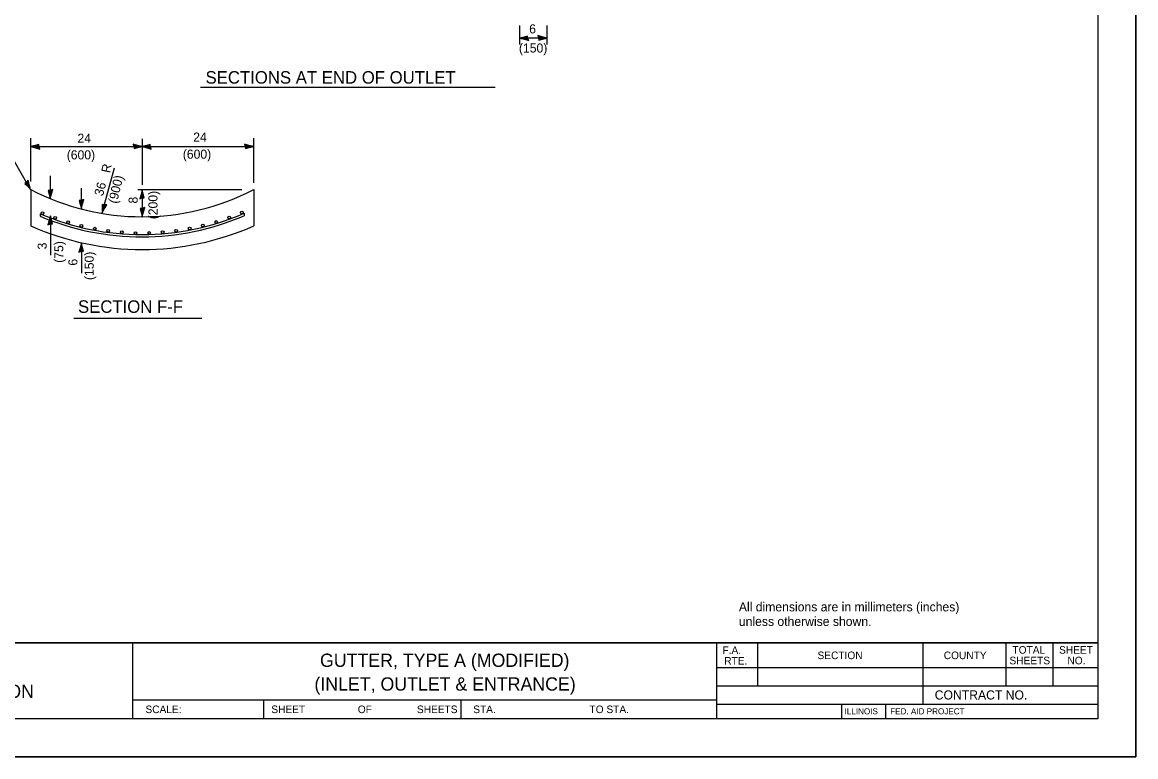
# Model space of a CAD drawing. Extents: x 1901644 to 1903004, y 132483 to 132923.
# Drawn here: x 1902710.1 to 1903003.7, y 132483.2 to 132676.9 of the extents above; entities that cross this region are included whole.
import ezdxf

# ---------------------------------------------------------------- set-up
doc = ezdxf.new("R2010")
doc.units = 0
for name, color, linetype in [('Design_PR_EOP', 7, 'Continuous'), ('Design_PR_Roadway Dimensions', 7, 'Continuous'), ('Drainage_EX_Plan and Profile Notes', 7, 'Continuous'), ('Level 48', 7, 'Continuous'), ('Sheets_50 Reference Boundary', 7, 'Continuous'), ('Sheets_General Details', 7, 'Continuous'), ('Sheets_Printer Plotting Border', 7, 'Continuous')]:
    doc.layers.add(name, color=color, linetype=linetype)

# ---------------------------------------------------------------- blocks, each defined once
blk = doc.blocks.new('CTH')
at = {"layer": 'Drainage_EX_Plan and Profile Notes'}
blk.add_lwpolyline([(-1.836, 0.047), (-1.774, -0.444), (-0.999, -0.231), (0, 0), (-1.066, 0.262), (-2, 0.556), (-1.836, 0.047), (-1.754, -0.277), (-0.672, 0.002), (-1.855, 0.375), (-1.68, -0.044), (-1.182, 0.014), (-1.661, 0.145)], dxfattribs=at)

msp = doc.modelspace()

# ---------------------------------------------------------------- linework, layer by layer
at = {"layer": 'Design_PR_EOP'}
for p, q in [((1902712.35, 132632.82), (1902712.35, 132623.22)), ((1902771.15, 132632.82), (1902771.15, 132623.22)), ((1902714.83, 132626.41), (1902714.83, 132625.76)), ((1902768.63, 132626.54), (1902768.63, 132625.88))]:
    msp.add_line(p, q, dxfattribs=at)
for centre in [(1902715.45, 132626.59), (1902718.81, 132625.3), (1902764.65, 132625.4), (1902768, 132626.72), (1902722.23, 132624.17), (1902725.7, 132623.22), (1902729.22, 132622.47), (1902754.26, 132622.52), (1902757.76, 132623.28), (1902761.25, 132624.23), (1902732.78, 132621.89), (1902736.36, 132621.52), (1902739.95, 132621.32), (1902743.55, 132621.33), (1902747.14, 132621.52), (1902750.72, 132621.89)]:
    msp.add_circle(centre, 0.36, dxfattribs=at)
for centre, radius, start, end in [((1902741.75, 132689.24), 63.63, 242.4784, 297.5216), ((1902741.58, 132688.87), 67.95, 246.8132, 293.4568), ((1902741.58, 132688.87), 68.55, 247.0278, 293.2393), ((1902741.75, 132689.24), 72.27, 245.9973, 294.0027)]:
    msp.add_arc(centre, radius, start, end, dxfattribs=at)
at = {"layer": 'Design_PR_Roadway Dimensions'}
for p, q in [((1902841.25, 132676.03), (1902841.25, 132671.01)), ((1902848.45, 132676.03), (1902848.45, 132671.01)), ((1902848.45, 132672.72), (1902841.25, 132672.72)), ((1902712.35, 132634.95), (1902712.35, 132646.34)), ((1902741.75, 132646.16), (1902741.75, 132634.07)), ((1902771.15, 132634.59), (1902771.15, 132646.34)), ((1902712.35, 132644.12), (1902741.75, 132644.12)), ((1902741.75, 132644.12), (1902771.15, 132644.12)), ((1902712.29, 132632.82), (1902708.11, 132640.17)), ((1902731.18, 132626.62), (1902734.4, 132638.52)), ((1902717.54, 132630.41), (1902717.54, 132636.38)), ((1902725.7, 132627.77), (1902725.7, 132633.11)), ((1902740.56, 132632.82), (1902767.99, 132632.82)), ((1902741.75, 132632.82), (1902741.75, 132625.62)), ((1902717.54, 132625.77), (1902717.54, 132615.44)), ((1902725.7, 132618.64), (1902725.7, 132610.77))]:
    msp.add_line(p, q, dxfattribs=at)
for points in [[(1902843.47, 132672.67), (1902843.39, 132673.26), (1902842.46, 132673), (1902841.26, 132672.72), (1902842.54, 132672.41), (1902843.66, 132672.06), (1902843.47, 132672.67), (1902843.37, 132673.06), (1902842.07, 132672.72), (1902843.49, 132672.27), (1902843.28, 132672.78), (1902842.68, 132672.71), (1902843.26, 132672.55)], [(1902846.27, 132672.78), (1902846.34, 132672.19), (1902847.27, 132672.45), (1902848.47, 132672.72), (1902847.19, 132673.04), (1902846.07, 132673.39), (1902846.27, 132672.78), (1902846.37, 132672.39), (1902847.67, 132672.73), (1902846.25, 132673.17), (1902846.46, 132672.67), (1902847.05, 132672.74), (1902846.48, 132672.9)], [(1902714.55, 132644.06), (1902714.48, 132644.65), (1902713.55, 132644.39), (1902712.35, 132644.12), (1902713.63, 132643.8), (1902714.75, 132643.45), (1902714.55, 132644.06), (1902714.45, 132644.45), (1902713.16, 132644.12), (1902714.58, 132643.67), (1902714.37, 132644.17), (1902713.77, 132644.1), (1902714.34, 132643.94)], [(1902739.55, 132644.17), (1902739.62, 132643.58), (1902740.55, 132643.84), (1902741.75, 132644.12), (1902740.47, 132644.43), (1902739.35, 132644.78), (1902739.55, 132644.17), (1902739.65, 132643.79), (1902740.94, 132644.12), (1902739.52, 132644.57), (1902739.73, 132644.06), (1902740.33, 132644.13), (1902739.76, 132644.29)], [(1902743.95, 132644.06), (1902743.88, 132644.65), (1902742.95, 132644.39), (1902741.75, 132644.12), (1902743.03, 132643.8), (1902744.15, 132643.45), (1902743.95, 132644.06), (1902743.85, 132644.45), (1902742.56, 132644.12), (1902743.98, 132643.67), (1902743.77, 132644.17), (1902743.17, 132644.1), (1902743.74, 132643.94)], [(1902768.95, 132644.17), (1902769.02, 132643.58), (1902769.95, 132643.84), (1902771.15, 132644.12), (1902769.87, 132644.43), (1902768.75, 132644.78), (1902768.95, 132644.17), (1902769.05, 132643.79), (1902770.34, 132644.12), (1902768.92, 132644.57), (1902769.13, 132644.06), (1902769.73, 132644.13), (1902769.16, 132644.29)], [(1902717.55, 132632.59), (1902716.97, 132632.52), (1902717.22, 132631.59), (1902717.5, 132630.39), (1902717.81, 132631.67), (1902718.17, 132632.79), (1902717.55, 132632.59), (1902717.17, 132632.5), (1902717.5, 132631.2), (1902717.95, 132632.62), (1902717.45, 132632.41), (1902717.51, 132631.81), (1902717.67, 132632.38)], [(1902741.69, 132630.56), (1902742.28, 132630.63), (1902742.03, 132631.56), (1902741.75, 132632.76), (1902741.44, 132631.48), (1902741.08, 132630.36), (1902741.69, 132630.56), (1902742.08, 132630.65), (1902741.75, 132631.95), (1902741.3, 132630.53), (1902741.8, 132630.74), (1902741.73, 132631.34), (1902741.58, 132630.77)], [(1902725.75, 132629.97), (1902725.16, 132629.89), (1902725.42, 132628.96), (1902725.7, 132627.77), (1902726.01, 132629.04), (1902726.36, 132630.17), (1902725.75, 132629.97), (1902725.36, 132629.87), (1902725.7, 132628.57), (1902726.15, 132629.99), (1902725.64, 132629.78), (1902725.71, 132629.18), (1902725.87, 132629.76)], [(1902731.81, 132628.73), (1902731.22, 132628.81), (1902731.22, 132627.85), (1902731.18, 132626.62), (1902731.82, 132627.77), (1902732.45, 132628.76), (1902731.81, 132628.73), (1902731.41, 132628.74), (1902731.39, 132627.4), (1902732.19, 132628.65), (1902731.65, 132628.58), (1902731.57, 132627.98), (1902731.87, 132628.5)], [(1902717.51, 132623.67), (1902718.1, 132623.74), (1902717.85, 132624.67), (1902717.57, 132625.87), (1902717.25, 132624.59), (1902716.9, 132623.47), (1902717.51, 132623.67), (1902717.9, 132623.77), (1902717.57, 132625.07), (1902717.12, 132623.65), (1902717.62, 132623.86), (1902717.55, 132624.45), (1902717.39, 132623.88)], [(1902741.81, 132627.85), (1902741.22, 132627.77), (1902741.47, 132626.84), (1902741.75, 132625.65), (1902742.06, 132626.93), (1902742.42, 132628.05), (1902741.81, 132627.85), (1902741.42, 132627.75), (1902741.75, 132626.45), (1902742.2, 132627.87), (1902741.7, 132627.66), (1902741.77, 132627.06), (1902741.92, 132627.64)], [(1902725.64, 132616.44), (1902726.23, 132616.51), (1902725.97, 132617.44), (1902725.7, 132618.64), (1902725.38, 132617.36), (1902725.03, 132616.24), (1902725.64, 132616.44), (1902726.03, 132616.54), (1902725.69, 132617.84), (1902725.25, 132616.42), (1902725.75, 132616.63), (1902725.68, 132617.22), (1902725.52, 132616.65)]]:
    msp.add_lwpolyline(points, dxfattribs=at)
at = {"layer": 'Level 48'}
msp.add_lwpolyline([(1902323.75, 132923.2), (1903003.75, 132923.2), (1903003.75, 132483.2), (1902323.75, 132483.2)], close=True, dxfattribs=at)
at = {"layer": 'Sheets_50 Reference Boundary'}
msp.add_lwpolyline([(1902363.75, 132913.19), (1902993.75, 132913.19), (1902993.75, 132513.2), (1902363.75, 132513.2)], close=True, dxfattribs=at)
at = {"layer": 'Sheets_General Details'}
for p, q in [((1903003.75, 132483.2), (1903003.75, 132923.2)), ((1902757.1, 132659.76), (1902834.82, 132659.76)), ((1902723.69, 132598.86), (1902757.47, 132598.86)), ((1902363.75, 132513.2), (1902993.75, 132513.2)), ((1902739.23, 132513.2), (1902739.23, 132493.2)), ((1902893.23, 132513.2), (1902893.23, 132493.2)), ((1902904.03, 132513.2), (1902904.03, 132501.89)), ((1902947.63, 132513.2), (1902947.63, 132497.09)), ((1902969.48, 132513.2), (1902969.48, 132501.89)), ((1902981.89, 132513.2), (1902981.89, 132501.89)), ((1902993.75, 132513.2), (1902993.75, 132513.2)), ((1902893.23, 132506.69), (1902993.75, 132506.69)), ((1902893.23, 132501.89), (1902993.75, 132501.89)), ((1902739.23, 132498.2), (1902893.23, 132498.2)), ((1902773.75, 132498.2), (1902773.75, 132493.2)), ((1902825.75, 132498.2), (1902825.75, 132493.2)), ((1902893.23, 132497.09), (1902993.75, 132497.09)), ((1902926.17, 132497.09), (1902926.17, 132493.2)), ((1902937.77, 132497.09), (1902937.77, 132493.2)), ((1903003.75, 132483.2), (1902323.75, 132483.2))]:
    msp.add_line(p, q, dxfattribs=at)
msp.add_lwpolyline([(1902363.75, 132913.2), (1902993.75, 132913.2), (1902993.75, 132493.2), (1902363.75, 132493.2)], close=True, dxfattribs=at)
at = {"layer": 'Sheets_Printer Plotting Border'}
msp.add_lwpolyline([(1902323.75, 132483.2), (1903003.75, 132483.2), (1903003.75, 132923.2), (1902323.75, 132923.2)], close=True, dxfattribs=at)

# ---------------------------------------------------------------- block references
at = {"layer": 'Design_PR_Roadway Dimensions', "xscale": 1.2000000000000002, "yscale": 1.1999999999999997, "rotation": -60.36100711280228}
msp.add_blockref('CTH', (1902712.29, 132632.82), dxfattribs=at)

# ---------------------------------------------------------------- texts
at = {"layer": 'Design_PR_Roadway Dimensions'}
for s, p in [('(150)', (1902841.09, 132668.92)), ('(600)', (1902721.84, 132640.74)), ('(600)', (1902752.45, 132640.92))]:
    msp.add_text(s, height=2.4, dxfattribs=at).set_placement(p)
for s, rotation, p in [('R', 78.2492, (1902733.26, 132637.03)), ('(900)', 76.6741, (1902735.06, 132628.95)), ('(200)', 90, (1902745.78, 132624.95)), ('(75)', 90.1025, (1902720.95, 132613.47)), ('(150)', 90.1025, (1902728.97, 132608.92))]:
    msp.add_text(s, height=2.4, rotation=rotation, dxfattribs=at).set_placement(p)
at = {"layer": 'Level 48'}
for s, p in [('6', (1902843.8, 132673.97)), ('24', (1902724.68, 132645.13)), ('24', (1902755.2, 132645.42))]:
    msp.add_text(s, height=2.4, dxfattribs=at).set_placement(p)
for s, rotation, p in [('36', 75.3333, (1902731.38, 132630.91)), ('8', 90, (1902740.55, 132629.1)), ('3', 93.116, (1902716.61, 132617.06)), ('6', 93.116, (1902724.71, 132612.78))]:
    msp.add_text(s, height=2.4, rotation=rotation, dxfattribs=at).set_placement(p)
at = {"layer": 'Sheets_General Details'}
for s, height, p in [('SECTIONS AT END OF OUTLET', 3.3, (1902758.45, 132660.72)), ('SECTION F-F', 3.3, (1902724.81, 132600.27)), ('All dimensions are in millimeters (inches)', 2.4, (1902899.09, 132521.53)), ('unless otherwise shown.', 2.4, (1902899.09, 132517.69)), ('F.A.  ', 2, (1902894.77, 132510.29)), ('TOTAL', 2, (1902971.24, 132510.37)), ('SHEET', 2, (1902983.54, 132510.37)), ('GUTTER, TYPE A (MODIFIED)', 3.5, (1902788.63, 132506.89)), ('RTE.', 2, (1902895.24, 132507.49)), ('SECTION', 2, (1902919.83, 132508.94)), ('COUNTY', 2, (1902953.12, 132508.94)), ('SHEETS', 2, (1902970.46, 132507.57)), ('NO.', 2, (1902985.74, 132507.57)), ('DEPARTMENT OF TRANSPORTATION', 3.5, (1902628.68, 132498.7)), ('(INLET, OUTLET & ENTRANCE)', 3.5, (1902787.16, 132500.63)), ('CONTRACT NO.      ', 2.4, (1902950.74, 132498.29)), ('SCALE:          ', 2, (1902742.61, 132494.7)), ('SHEET', 2, (1902775.79, 132494.7)), ('OF', 2, (1902798.6, 132494.7)), ('SHEETS', 2, (1902814.19, 132494.7)), ('STA.', 2, (1902829.04, 132494.7)), ('TO STA.', 2, (1902859.71, 132494.7)), ('ILLINOIS', 1.6, (1902926.96, 132494.38)), ('FED. AID PROJECT', 1.6, (1902938.99, 132494.38))]:
    msp.add_text(s, height=height, dxfattribs=at).set_placement(p)

doc.saveas('drawing.dxf')
